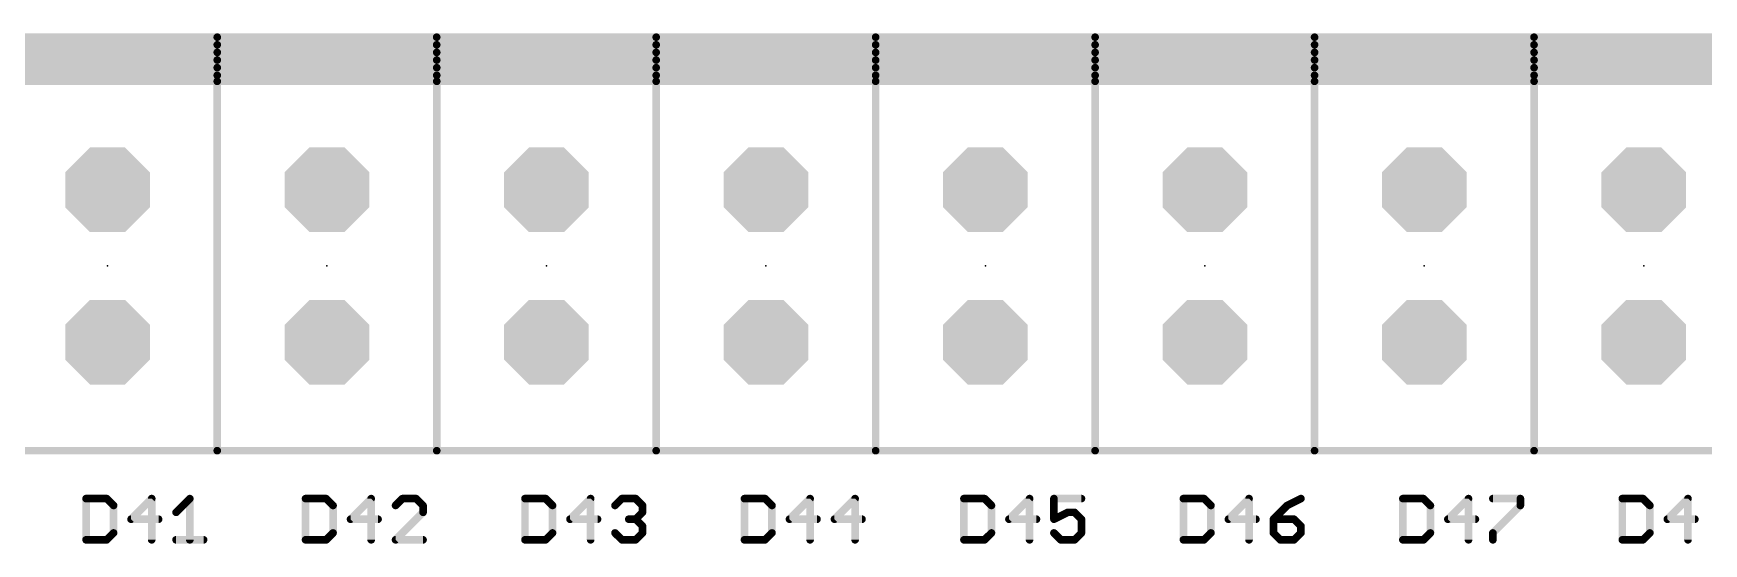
# Model space of a CAD drawing. Extents: x 0 to 426, y 0 to 160.
# Drawn here: x 78.77 to 106.54, y 64.38 to 72.87 of the extents above; entities that cross this region are included whole.
import ezdxf

# ---------------------------------------------------------------- set-up
doc = ezdxf.new("R2010")
doc.units = 0
doc.header["$MEASUREMENT"] = 0
doc.layers.get('0').update_dxf_attribs({"linetype": 'CONTINUOUS'})
for name, color, linetype in [('17', 82, 'CONTINUOUS'), ('21', 253, 'CONTINUOUS'), ('23', 7, 'CONTINUOUS'), ('25', 253, 'CONTINUOUS')]:
    doc.layers.add(name, color=color, linetype=linetype)

# ---------------------------------------------------------------- blocks, each defined once
blk = doc.blocks.new('OCTAGONP')
at = {"const_width": 0.5}
blk.add_lwpolyline([(-0.25, -0.1036), (-0.25, 0.1036), (-0.1036, 0.25), (0.1036, 0.25), (0.25, 0.1036), (0.25, -0.1036), (0.1036, -0.25), (-0.1036, -0.25), (-0.25, -0.1036), (-0.25, 0.1036)], dxfattribs=at)

msp = doc.modelspace()

# ---------------------------------------------------------------- linework, layer by layer
at = {"layer": '21', "const_width": 0.127}
for points in [[(81.825, 72.81), (78.175, 72.81)], [(81.825, 72.81), (78.175, 72.81)], [(81.825, 72.075), (81.825, 72.81)], [(85.475, 72.81), (81.825, 72.81)], [(81.825, 72.81), (81.825, 72.075)], [(85.475, 72.81), (81.825, 72.81)], [(85.475, 72.075), (85.475, 72.81)], [(89.125, 72.81), (85.475, 72.81)], [(85.475, 72.81), (85.475, 72.075)], [(89.125, 72.81), (85.475, 72.81)], [(89.125, 72.075), (89.125, 72.81)], [(92.775, 72.81), (89.125, 72.81)], [(89.125, 72.81), (89.125, 72.075)], [(92.775, 72.81), (89.125, 72.81)], [(92.775, 72.075), (92.775, 72.81)], [(96.425, 72.81), (92.775, 72.81)], [(92.775, 72.81), (92.775, 72.075)], [(96.425, 72.81), (92.775, 72.81)], [(96.425, 72.075), (96.425, 72.81)], [(100.075, 72.81), (96.425, 72.81)], [(96.425, 72.81), (96.425, 72.075)], [(100.075, 72.81), (96.425, 72.81)], [(100.075, 72.075), (100.075, 72.81)], [(103.725, 72.81), (100.075, 72.81)], [(100.075, 72.81), (100.075, 72.075)], [(103.725, 72.81), (100.075, 72.81)], [(103.725, 72.075), (103.725, 72.81)], [(107.375, 72.81), (103.725, 72.81)], [(103.725, 72.81), (103.725, 72.075)], [(107.375, 72.81), (103.725, 72.81)], [(81.825, 72.683), (78.175, 72.683)], [(81.825, 72.556), (78.175, 72.556)], [(85.475, 72.683), (81.825, 72.683)], [(85.475, 72.556), (81.825, 72.556)], [(89.125, 72.683), (85.475, 72.683)], [(89.125, 72.556), (85.475, 72.556)], [(92.775, 72.683), (89.125, 72.683)], [(92.775, 72.556), (89.125, 72.556)], [(96.425, 72.683), (92.775, 72.683)], [(96.425, 72.556), (92.775, 72.556)], [(100.075, 72.683), (96.425, 72.683)], [(100.075, 72.556), (96.425, 72.556)], [(103.725, 72.683), (100.075, 72.683)], [(103.725, 72.556), (100.075, 72.556)], [(107.375, 72.683), (103.725, 72.683)], [(107.375, 72.556), (103.725, 72.556)], [(81.825, 72.429), (78.175, 72.429)], [(81.825, 72.302), (78.175, 72.302)], [(81.825, 72.175), (78.175, 72.175)], [(85.475, 72.429), (81.825, 72.429)], [(85.475, 72.302), (81.825, 72.302)], [(85.475, 72.175), (81.825, 72.175)], [(89.125, 72.429), (85.475, 72.429)], [(89.125, 72.302), (85.475, 72.302)], [(89.125, 72.175), (85.475, 72.175)], [(92.775, 72.429), (89.125, 72.429)], [(92.775, 72.302), (89.125, 72.302)], [(92.775, 72.175), (89.125, 72.175)], [(96.425, 72.429), (92.775, 72.429)], [(96.425, 72.302), (92.775, 72.302)], [(96.425, 72.175), (92.775, 72.175)], [(100.075, 72.429), (96.425, 72.429)], [(100.075, 72.302), (96.425, 72.302)], [(100.075, 72.175), (96.425, 72.175)], [(103.725, 72.429), (100.075, 72.429)], [(103.725, 72.302), (100.075, 72.302)], [(103.725, 72.175), (100.075, 72.175)], [(107.375, 72.429), (103.725, 72.429)], [(107.375, 72.302), (103.725, 72.302)], [(107.375, 72.175), (103.725, 72.175)], [(78.175, 72.075), (81.825, 72.075)], [(78.175, 72.075), (81.825, 72.075)], [(81.825, 72.075), (81.825, 65.925)], [(81.825, 72.075), (85.475, 72.075)], [(81.825, 65.925), (81.825, 72.075)], [(81.825, 72.075), (85.475, 72.075)], [(85.475, 72.075), (85.475, 65.925)], [(85.475, 72.075), (89.125, 72.075)], [(85.475, 65.925), (85.475, 72.075)], [(85.475, 72.075), (89.125, 72.075)], [(89.125, 72.075), (89.125, 65.925)], [(89.125, 72.075), (92.775, 72.075)], [(89.125, 65.925), (89.125, 72.075)], [(89.125, 72.075), (92.775, 72.075)], [(92.775, 72.075), (92.775, 65.925)], [(92.775, 72.075), (96.425, 72.075)], [(92.775, 65.925), (92.775, 72.075)], [(92.775, 72.075), (96.425, 72.075)], [(96.425, 72.075), (96.425, 65.925)], [(96.425, 72.075), (100.075, 72.075)], [(96.425, 65.925), (96.425, 72.075)], [(96.425, 72.075), (100.075, 72.075)], [(100.075, 72.075), (100.075, 65.925)], [(100.075, 72.075), (103.725, 72.075)], [(100.075, 65.925), (100.075, 72.075)], [(100.075, 72.075), (103.725, 72.075)], [(103.725, 72.075), (103.725, 65.925)], [(103.725, 72.075), (107.375, 72.075)], [(103.725, 65.925), (103.725, 72.075)], [(103.725, 72.075), (107.375, 72.075)], [(81.825, 65.925), (78.175, 65.925)], [(85.475, 65.925), (81.825, 65.925)], [(89.125, 65.925), (85.475, 65.925)], [(92.775, 65.925), (89.125, 65.925)], [(96.425, 65.925), (92.775, 65.925)], [(100.075, 65.925), (96.425, 65.925)], [(103.725, 65.925), (100.075, 65.925)], [(107.375, 65.925), (103.725, 65.925)]]:
    msp.add_lwpolyline(points, dxfattribs=at)
at = {"layer": '21', "const_width": 0.0635}
for points in [[(81.825, 72.8418, 1), (81.825, 72.7782)], [(81.825, 72.8418, 1), (81.825, 72.7782)], [(81.8568, 72.81, 1), (81.7933, 72.81)], [(81.8568, 72.81, 1), (81.7933, 72.81)], [(81.825, 72.7782, 1), (81.825, 72.8418)], [(81.825, 72.7782, 1), (81.825, 72.8418)], [(85.475, 72.8418, 1), (85.475, 72.7782)], [(85.475, 72.8418, 1), (85.475, 72.7782)], [(85.5068, 72.81, 1), (85.4433, 72.81)], [(85.5068, 72.81, 1), (85.4433, 72.81)], [(85.475, 72.7782, 1), (85.475, 72.8418)], [(85.475, 72.7782, 1), (85.475, 72.8418)], [(89.1568, 72.81, 1), (89.0932, 72.81)], [(89.125, 72.8418, 1), (89.125, 72.7782)], [(89.1568, 72.81, 1), (89.0932, 72.81)], [(89.125, 72.8418, 1), (89.125, 72.7782)], [(89.125, 72.7782, 1), (89.125, 72.8418)], [(89.125, 72.7782, 1), (89.125, 72.8418)], [(92.775, 72.8418, 1), (92.775, 72.7782)], [(92.775, 72.8418, 1), (92.775, 72.7782)], [(92.8068, 72.81, 1), (92.7433, 72.81)], [(92.8068, 72.81, 1), (92.7433, 72.81)], [(92.775, 72.7782, 1), (92.775, 72.8418)], [(92.775, 72.7782, 1), (92.775, 72.8418)], [(96.425, 72.8418, 1), (96.425, 72.7782)], [(96.425, 72.8418, 1), (96.425, 72.7782)], [(96.4568, 72.81, 1), (96.3933, 72.81)], [(96.4568, 72.81, 1), (96.3933, 72.81)], [(96.425, 72.7782, 1), (96.425, 72.8418)], [(96.425, 72.7782, 1), (96.425, 72.8418)], [(100.075, 72.8418, 1), (100.075, 72.7782)], [(100.075, 72.8418, 1), (100.075, 72.7782)], [(100.1068, 72.81, 1), (100.0433, 72.81)], [(100.1068, 72.81, 1), (100.0433, 72.81)], [(100.075, 72.7782, 1), (100.075, 72.8418)], [(100.075, 72.7782, 1), (100.075, 72.8418)], [(103.725, 72.8418, 1), (103.725, 72.7782)], [(103.725, 72.8418, 1), (103.725, 72.7782)], [(103.7568, 72.81, 1), (103.6933, 72.81)], [(103.7568, 72.81, 1), (103.6933, 72.81)], [(103.725, 72.7782, 1), (103.725, 72.8418)], [(103.725, 72.7782, 1), (103.725, 72.8418)], [(81.825, 72.7148, 1), (81.825, 72.6513)], [(81.825, 72.5877, 1), (81.825, 72.5242)], [(81.825, 72.6513, 1), (81.825, 72.7148)], [(81.825, 72.5242, 1), (81.825, 72.5877)], [(85.475, 72.7148, 1), (85.475, 72.6513)], [(85.475, 72.5877, 1), (85.475, 72.5242)], [(85.475, 72.6513, 1), (85.475, 72.7148)], [(85.475, 72.5242, 1), (85.475, 72.5877)], [(89.125, 72.7148, 1), (89.125, 72.6513)], [(89.125, 72.5877, 1), (89.125, 72.5242)], [(89.125, 72.6513, 1), (89.125, 72.7148)], [(89.125, 72.5242, 1), (89.125, 72.5877)], [(92.775, 72.7148, 1), (92.775, 72.6513)], [(92.775, 72.5877, 1), (92.775, 72.5242)], [(92.775, 72.6513, 1), (92.775, 72.7148)], [(92.775, 72.5242, 1), (92.775, 72.5877)], [(96.425, 72.7148, 1), (96.425, 72.6513)], [(96.425, 72.5877, 1), (96.425, 72.5242)], [(96.425, 72.6513, 1), (96.425, 72.7148)], [(96.425, 72.5242, 1), (96.425, 72.5877)], [(100.075, 72.7148, 1), (100.075, 72.6513)], [(100.075, 72.5877, 1), (100.075, 72.5242)], [(100.075, 72.6513, 1), (100.075, 72.7148)], [(100.075, 72.5242, 1), (100.075, 72.5877)], [(103.725, 72.7148, 1), (103.725, 72.6513)], [(103.725, 72.5877, 1), (103.725, 72.5242)], [(103.725, 72.6513, 1), (103.725, 72.7148)], [(103.725, 72.5242, 1), (103.725, 72.5877)], [(81.825, 72.4608, 1), (81.825, 72.3972)], [(81.825, 72.3338, 1), (81.825, 72.2703)], [(81.825, 72.2067, 1), (81.825, 72.1432)], [(81.825, 72.3972, 1), (81.825, 72.4608)], [(81.825, 72.2703, 1), (81.825, 72.3338)], [(81.825, 72.1432, 1), (81.825, 72.2067)], [(85.475, 72.4608, 1), (85.475, 72.3972)], [(85.475, 72.3338, 1), (85.475, 72.2703)], [(85.475, 72.2067, 1), (85.475, 72.1432)], [(85.475, 72.3972, 1), (85.475, 72.4608)], [(85.475, 72.2703, 1), (85.475, 72.3338)], [(85.475, 72.1432, 1), (85.475, 72.2067)], [(89.125, 72.4608, 1), (89.125, 72.3972)], [(89.125, 72.3338, 1), (89.125, 72.2703)], [(89.125, 72.2067, 1), (89.125, 72.1432)], [(89.125, 72.3972, 1), (89.125, 72.4608)], [(89.125, 72.2703, 1), (89.125, 72.3338)], [(89.125, 72.1432, 1), (89.125, 72.2067)], [(92.775, 72.4608, 1), (92.775, 72.3972)], [(92.775, 72.3338, 1), (92.775, 72.2703)], [(92.775, 72.2067, 1), (92.775, 72.1432)], [(92.775, 72.3972, 1), (92.775, 72.4608)], [(92.775, 72.2703, 1), (92.775, 72.3338)], [(92.775, 72.1432, 1), (92.775, 72.2067)], [(96.425, 72.4608, 1), (96.425, 72.3972)], [(96.425, 72.3338, 1), (96.425, 72.2703)], [(96.425, 72.2067, 1), (96.425, 72.1432)], [(96.425, 72.3972, 1), (96.425, 72.4608)], [(96.425, 72.2703, 1), (96.425, 72.3338)], [(96.425, 72.1432, 1), (96.425, 72.2067)], [(100.075, 72.4608, 1), (100.075, 72.3972)], [(100.075, 72.3338, 1), (100.075, 72.2703)], [(100.075, 72.2067, 1), (100.075, 72.1432)], [(100.075, 72.3972, 1), (100.075, 72.4608)], [(100.075, 72.2703, 1), (100.075, 72.3338)], [(100.075, 72.1432, 1), (100.075, 72.2067)], [(103.725, 72.4608, 1), (103.725, 72.3972)], [(103.725, 72.3338, 1), (103.725, 72.2703)], [(103.725, 72.2067, 1), (103.725, 72.1432)], [(103.725, 72.3972, 1), (103.725, 72.4608)], [(103.725, 72.2703, 1), (103.725, 72.3338)], [(103.725, 72.1432, 1), (103.725, 72.2067)], [(81.825, 72.1068, 1), (81.825, 72.0433)], [(81.825, 72.1068, 1), (81.825, 72.0433)], [(81.8568, 72.075, 1), (81.7933, 72.075)], [(81.8568, 72.075, 1), (81.7933, 72.075)], [(81.7933, 72.075, 1), (81.8568, 72.075)], [(81.7933, 72.075, 1), (81.8568, 72.075)], [(81.825, 72.0433, 1), (81.825, 72.1068)], [(81.825, 72.0433, 1), (81.825, 72.1068)], [(85.475, 72.1068, 1), (85.475, 72.0433)], [(85.475, 72.1068, 1), (85.475, 72.0433)], [(85.5068, 72.075, 1), (85.4433, 72.075)], [(85.5068, 72.075, 1), (85.4433, 72.075)], [(85.4433, 72.075, 1), (85.5068, 72.075)], [(85.4433, 72.075, 1), (85.5068, 72.075)], [(85.475, 72.0433, 1), (85.475, 72.1068)], [(85.475, 72.0433, 1), (85.475, 72.1068)], [(89.1568, 72.075, 1), (89.0932, 72.075)], [(89.1568, 72.075, 1), (89.0932, 72.075)], [(89.0932, 72.075, 1), (89.1568, 72.075)], [(89.0932, 72.075, 1), (89.1568, 72.075)], [(89.125, 72.1068, 1), (89.125, 72.0433)], [(89.125, 72.1068, 1), (89.125, 72.0433)], [(89.125, 72.0433, 1), (89.125, 72.1068)], [(89.125, 72.0433, 1), (89.125, 72.1068)], [(92.775, 72.1068, 1), (92.775, 72.0433)], [(92.775, 72.1068, 1), (92.775, 72.0433)], [(92.8068, 72.075, 1), (92.7433, 72.075)], [(92.8068, 72.075, 1), (92.7433, 72.075)], [(92.7433, 72.075, 1), (92.8068, 72.075)], [(92.7433, 72.075, 1), (92.8068, 72.075)], [(92.775, 72.0433, 1), (92.775, 72.1068)], [(92.775, 72.0433, 1), (92.775, 72.1068)], [(96.425, 72.1068, 1), (96.425, 72.0433)], [(96.425, 72.1068, 1), (96.425, 72.0433)], [(96.4568, 72.075, 1), (96.3933, 72.075)], [(96.4568, 72.075, 1), (96.3933, 72.075)], [(96.3933, 72.075, 1), (96.4568, 72.075)], [(96.3933, 72.075, 1), (96.4568, 72.075)], [(96.425, 72.0433, 1), (96.425, 72.1068)], [(96.425, 72.0433, 1), (96.425, 72.1068)], [(100.075, 72.1068, 1), (100.075, 72.0433)], [(100.075, 72.1068, 1), (100.075, 72.0433)], [(100.1068, 72.075, 1), (100.0433, 72.075)], [(100.1068, 72.075, 1), (100.0433, 72.075)], [(100.0433, 72.075, 1), (100.1068, 72.075)], [(100.0433, 72.075, 1), (100.1068, 72.075)], [(100.075, 72.0433, 1), (100.075, 72.1068)], [(100.075, 72.0433, 1), (100.075, 72.1068)], [(103.725, 72.1068, 1), (103.725, 72.0433)], [(103.725, 72.1068, 1), (103.725, 72.0433)], [(103.7568, 72.075, 1), (103.6933, 72.075)], [(103.7568, 72.075, 1), (103.6933, 72.075)], [(103.6933, 72.075, 1), (103.7568, 72.075)], [(103.6933, 72.075, 1), (103.7568, 72.075)], [(103.725, 72.0433, 1), (103.725, 72.1068)], [(103.725, 72.0433, 1), (103.725, 72.1068)], [(81.825, 65.9567, 1), (81.825, 65.8932)], [(81.7933, 65.925, 1), (81.8568, 65.925)], [(81.7933, 65.925, 1), (81.8568, 65.925)], [(81.825, 65.8932, 1), (81.825, 65.9567)], [(85.475, 65.9567, 1), (85.475, 65.8932)], [(85.4433, 65.925, 1), (85.5068, 65.925)], [(85.4433, 65.925, 1), (85.5068, 65.925)], [(85.475, 65.8932, 1), (85.475, 65.9567)], [(89.0932, 65.925, 1), (89.1568, 65.925)], [(89.0932, 65.925, 1), (89.1568, 65.925)], [(89.125, 65.9567, 1), (89.125, 65.8932)], [(89.125, 65.8932, 1), (89.125, 65.9567)], [(92.775, 65.9567, 1), (92.775, 65.8932)], [(92.7433, 65.925, 1), (92.8068, 65.925)], [(92.7433, 65.925, 1), (92.8068, 65.925)], [(92.775, 65.8932, 1), (92.775, 65.9567)], [(96.425, 65.9567, 1), (96.425, 65.8932)], [(96.3933, 65.925, 1), (96.4568, 65.925)], [(96.3933, 65.925, 1), (96.4568, 65.925)], [(96.425, 65.8932, 1), (96.425, 65.9567)], [(100.075, 65.9567, 1), (100.075, 65.8932)], [(100.0433, 65.925, 1), (100.1068, 65.925)], [(100.0433, 65.925, 1), (100.1068, 65.925)], [(100.075, 65.8932, 1), (100.075, 65.9567)], [(103.725, 65.9567, 1), (103.725, 65.8932)], [(103.6933, 65.925, 1), (103.7568, 65.925)], [(103.6933, 65.925, 1), (103.7568, 65.925)], [(103.725, 65.8932, 1), (103.725, 65.9567)]]:
    msp.add_lwpolyline(points, format="xyb", dxfattribs=at)
at = {"layer": '23'}
for p in [(80, 69), (83.65, 69), (87.3, 69), (90.95, 69), (94.6, 69), (98.25, 69), (101.9, 69), (105.55, 69)]:
    msp.add_point(p, dxfattribs=at)
at = {"layer": '25', "const_width": 0.127}
for points in [[(79.6433, 65.1271), (79.6433, 64.4407)], [(79.9864, 65.1271), (79.6433, 65.1271)], [(80.1008, 65.0127), (79.9864, 65.1271)], [(80.1008, 64.5551), (80.1008, 65.0127)], [(80.7349, 65.1271), (80.3917, 64.7839)], [(80.7349, 64.4407), (80.7349, 65.1271)], [(81.1401, 64.8983), (81.3689, 65.1271)], [(81.3689, 65.1271), (81.3689, 64.4407)], [(83.2933, 65.1271), (83.2933, 64.4407)], [(83.6364, 65.1271), (83.2933, 65.1271)], [(83.7508, 65.0127), (83.6364, 65.1271)], [(83.7508, 64.5551), (83.7508, 65.0127)], [(84.3849, 65.1271), (84.0417, 64.7839)], [(84.3849, 64.4407), (84.3849, 65.1271)], [(84.9045, 65.1271), (84.7901, 65.0127)], [(85.1333, 65.1271), (84.9045, 65.1271)], [(85.2477, 65.0127), (85.1333, 65.1271)], [(85.2477, 64.8983), (85.2477, 65.0127)], [(86.9433, 65.1271), (86.9433, 64.4407)], [(87.2864, 65.1271), (86.9433, 65.1271)], [(87.4008, 65.0127), (87.2864, 65.1271)], [(87.4008, 64.5551), (87.4008, 65.0127)], [(88.0349, 65.1271), (87.6917, 64.7839)], [(88.0349, 64.4407), (88.0349, 65.1271)], [(88.4401, 65.0127), (88.5545, 65.1271)], [(88.5545, 65.1271), (88.7833, 65.1271)], [(88.7833, 65.1271), (88.8977, 65.0127)], [(88.8977, 65.0127), (88.8977, 64.8983)], [(90.5933, 65.1271), (90.5933, 64.4407)], [(90.9364, 65.1271), (90.5933, 65.1271)], [(91.0508, 65.0127), (90.9364, 65.1271)], [(91.0508, 64.5551), (91.0508, 65.0127)], [(91.6849, 65.1271), (91.3417, 64.7839)], [(91.6849, 64.4407), (91.6849, 65.1271)], [(92.4333, 65.1271), (92.0901, 64.7839)], [(92.4333, 64.4407), (92.4333, 65.1271)], [(94.2433, 65.1271), (94.2433, 64.4407)], [(94.5864, 65.1271), (94.2433, 65.1271)], [(94.7008, 65.0127), (94.5864, 65.1271)], [(94.7008, 64.5551), (94.7008, 65.0127)], [(95.3349, 65.1271), (94.9917, 64.7839)], [(95.3349, 64.4407), (95.3349, 65.1271)], [(96.1977, 65.1271), (95.7401, 65.1271)], [(95.7401, 65.1271), (95.7401, 64.7839)], [(97.8933, 65.1271), (97.8933, 64.4407)], [(98.2364, 65.1271), (97.8933, 65.1271)], [(98.3508, 65.0127), (98.2364, 65.1271)], [(98.3508, 64.5551), (98.3508, 65.0127)], [(98.9849, 65.1271), (98.6417, 64.7839)], [(98.9849, 64.4407), (98.9849, 65.1271)], [(99.6189, 65.0127), (99.3901, 64.7839)], [(99.8477, 65.1271), (99.6189, 65.0127)], [(101.5433, 65.1271), (101.5433, 64.4407)], [(101.8864, 65.1271), (101.5433, 65.1271)], [(102.0008, 65.0127), (101.8864, 65.1271)], [(102.0008, 64.5551), (102.0008, 65.0127)], [(102.6349, 65.1271), (102.2917, 64.7839)], [(102.6349, 64.4407), (102.6349, 65.1271)], [(103.0401, 65.1271), (103.4977, 65.1271)], [(103.4977, 65.0127), (103.0401, 64.5551)], [(103.4977, 65.1271), (103.4977, 65.0127)], [(105.1933, 65.1271), (105.1933, 64.4407)], [(105.5364, 65.1271), (105.1933, 65.1271)], [(105.6508, 65.0127), (105.5364, 65.1271)], [(105.6508, 64.5551), (105.6508, 65.0127)], [(106.2849, 65.1271), (105.9417, 64.7839)], [(106.2849, 64.4407), (106.2849, 65.1271)], [(80.3917, 64.7839), (80.8493, 64.7839)], [(84.0417, 64.7839), (84.4993, 64.7839)], [(84.7901, 64.4407), (85.2477, 64.8983)], [(87.6917, 64.7839), (88.1493, 64.7839)], [(88.7833, 64.7839), (88.6689, 64.7839)], [(88.8977, 64.8983), (88.7833, 64.7839)], [(88.7833, 64.7839), (88.8977, 64.6695)], [(88.8977, 64.6695), (88.8977, 64.5551)], [(91.3417, 64.7839), (91.7993, 64.7839)], [(92.0901, 64.7839), (92.5477, 64.7839)], [(94.9917, 64.7839), (95.4493, 64.7839)], [(95.7401, 64.7839), (95.9689, 64.8983)], [(95.9689, 64.8983), (96.0833, 64.8983)], [(96.0833, 64.8983), (96.1977, 64.7839)], [(96.1977, 64.7839), (96.1977, 64.5551)], [(98.6417, 64.7839), (99.0993, 64.7839)], [(99.3901, 64.7839), (99.3901, 64.5551)], [(99.7333, 64.7839), (99.3901, 64.7839)], [(99.8477, 64.6695), (99.7333, 64.7839)], [(99.8477, 64.5551), (99.8477, 64.6695)], [(102.2917, 64.7839), (102.7493, 64.7839)], [(105.9417, 64.7839), (106.3993, 64.7839)], [(79.6433, 64.4407), (79.9864, 64.4407)], [(79.9864, 64.4407), (80.1008, 64.5551)], [(81.1401, 64.4407), (81.5977, 64.4407)], [(83.2933, 64.4407), (83.6364, 64.4407)], [(83.6364, 64.4407), (83.7508, 64.5551)], [(85.2477, 64.4407), (84.7901, 64.4407)], [(86.9433, 64.4407), (87.2864, 64.4407)], [(87.2864, 64.4407), (87.4008, 64.5551)], [(88.5545, 64.4407), (88.4401, 64.5551)], [(88.7833, 64.4407), (88.5545, 64.4407)], [(88.8977, 64.5551), (88.7833, 64.4407)], [(90.5933, 64.4407), (90.9364, 64.4407)], [(90.9364, 64.4407), (91.0508, 64.5551)], [(94.2433, 64.4407), (94.5864, 64.4407)], [(94.5864, 64.4407), (94.7008, 64.5551)], [(95.8545, 64.4407), (95.7401, 64.5551)], [(96.0833, 64.4407), (95.8545, 64.4407)], [(96.1977, 64.5551), (96.0833, 64.4407)], [(97.8933, 64.4407), (98.2364, 64.4407)], [(98.2364, 64.4407), (98.3508, 64.5551)], [(99.3901, 64.5551), (99.5045, 64.4407)], [(99.5045, 64.4407), (99.7333, 64.4407)], [(99.7333, 64.4407), (99.8477, 64.5551)], [(101.5433, 64.4407), (101.8864, 64.4407)], [(101.8864, 64.4407), (102.0008, 64.5551)], [(103.0401, 64.5551), (103.0401, 64.4407)], [(105.1933, 64.4407), (105.5364, 64.4407)], [(105.5364, 64.4407), (105.6508, 64.5551)]]:
    msp.add_lwpolyline(points, dxfattribs=at)
at = {"layer": '25', "const_width": 0.0635}
for points in [[(79.675, 65.1271, 1), (79.6115, 65.1271)], [(79.6433, 65.1588, 1), (79.6433, 65.0953)], [(80.0089, 65.1495, 1), (79.964, 65.1046)], [(79.9864, 65.0953, 1), (79.9864, 65.1588)], [(80.1326, 65.0127, 1), (80.0691, 65.0127)], [(80.0784, 64.9902, 1), (80.1233, 65.0351)], [(80.7666, 65.1271, 1), (80.7031, 65.1271)], [(80.7573, 65.1046, 1), (80.7124, 65.1495)], [(81.4006, 65.1271, 1), (81.3371, 65.1271)], [(81.3913, 65.1046, 1), (81.3464, 65.1495)], [(83.325, 65.1271, 1), (83.2615, 65.1271)], [(83.2933, 65.1588, 1), (83.2933, 65.0953)], [(83.6589, 65.1495, 1), (83.614, 65.1046)], [(83.6364, 65.0953, 1), (83.6364, 65.1588)], [(83.7826, 65.0127, 1), (83.7191, 65.0127)], [(83.7284, 64.9902, 1), (83.7733, 65.0351)], [(84.4166, 65.1271, 1), (84.3531, 65.1271)], [(84.4073, 65.1046, 1), (84.3624, 65.1495)], [(84.7676, 65.0351, 1), (84.8125, 64.9902)], [(84.9045, 65.1588, 1), (84.9045, 65.0953)], [(84.9269, 65.1046, 1), (84.882, 65.1495)], [(85.1557, 65.1495, 1), (85.1108, 65.1046)], [(85.1333, 65.0953, 1), (85.1333, 65.1588)], [(85.2794, 65.0127, 1), (85.2159, 65.0127)], [(85.2252, 64.9902, 1), (85.2701, 65.0351)], [(86.975, 65.1271, 1), (86.9115, 65.1271)], [(86.9433, 65.1588, 1), (86.9433, 65.0953)], [(87.3089, 65.1495, 1), (87.264, 65.1046)], [(87.2864, 65.0953, 1), (87.2864, 65.1588)], [(87.4326, 65.0127, 1), (87.3691, 65.0127)], [(87.3784, 64.9902, 1), (87.4233, 65.0351)], [(88.0666, 65.1271, 1), (88.0031, 65.1271)], [(88.0573, 65.1046, 1), (88.0124, 65.1495)], [(88.4176, 65.0351, 1), (88.4625, 64.9902)], [(88.5545, 65.1588, 1), (88.5545, 65.0953)], [(88.5769, 65.1046, 1), (88.532, 65.1495)], [(88.8057, 65.1495, 1), (88.7608, 65.1046)], [(88.7833, 65.0953, 1), (88.7833, 65.1588)], [(88.9294, 65.0127, 1), (88.8659, 65.0127)], [(88.8752, 64.9902, 1), (88.9201, 65.0351)], [(90.625, 65.1271, 1), (90.5615, 65.1271)], [(90.5933, 65.1588, 1), (90.5933, 65.0953)], [(90.9589, 65.1495, 1), (90.914, 65.1046)], [(90.9364, 65.0953, 1), (90.9364, 65.1588)], [(91.0826, 65.0127, 1), (91.0191, 65.0127)], [(91.0284, 64.9902, 1), (91.0733, 65.0351)], [(91.7166, 65.1271, 1), (91.6531, 65.1271)], [(91.7073, 65.1046, 1), (91.6624, 65.1495)], [(92.465, 65.1271, 1), (92.4015, 65.1271)], [(92.4557, 65.1046, 1), (92.4108, 65.1495)], [(94.275, 65.1271, 1), (94.2115, 65.1271)], [(94.2433, 65.1588, 1), (94.2433, 65.0953)], [(94.6089, 65.1495, 1), (94.564, 65.1046)], [(94.5864, 65.0953, 1), (94.5864, 65.1588)], [(94.7326, 65.0127, 1), (94.6691, 65.0127)], [(94.6784, 64.9902, 1), (94.7233, 65.0351)], [(95.3666, 65.1271, 1), (95.3031, 65.1271)], [(95.3573, 65.1046, 1), (95.3124, 65.1495)], [(95.7718, 65.1271, 1), (95.7083, 65.1271)], [(95.7401, 65.1588, 1), (95.7401, 65.0953)], [(96.1977, 65.0953, 1), (96.1977, 65.1588)], [(97.925, 65.1271, 1), (97.8615, 65.1271)], [(97.8933, 65.1588, 1), (97.8933, 65.0953)], [(98.2589, 65.1495, 1), (98.214, 65.1046)], [(98.2364, 65.0953, 1), (98.2364, 65.1588)], [(98.3826, 65.0127, 1), (98.3191, 65.0127)], [(98.3284, 64.9902, 1), (98.3733, 65.0351)], [(99.0166, 65.1271, 1), (98.9531, 65.1271)], [(99.0073, 65.1046, 1), (98.9624, 65.1495)], [(99.6047, 65.0411, 1), (99.6331, 64.9843)], [(99.6413, 64.9902, 1), (99.5964, 65.0351)], [(99.8619, 65.0987, 1), (99.8335, 65.1555)], [(101.575, 65.1271, 1), (101.5115, 65.1271)], [(101.5433, 65.1588, 1), (101.5433, 65.0953)], [(101.9089, 65.1495, 1), (101.864, 65.1046)], [(101.8864, 65.0953, 1), (101.8864, 65.1588)], [(102.0326, 65.0127, 1), (101.9691, 65.0127)], [(101.9784, 64.9902, 1), (102.0233, 65.0351)], [(102.6666, 65.1271, 1), (102.6031, 65.1271)], [(102.6573, 65.1046, 1), (102.6124, 65.1495)], [(103.0401, 65.1588, 1), (103.0401, 65.0953)], [(103.5294, 65.1271, 1), (103.4659, 65.1271)], [(103.4659, 65.0127, 1), (103.5294, 65.0127)], [(103.5201, 64.9902, 1), (103.4752, 65.0351)], [(103.4977, 65.0953, 1), (103.4977, 65.1588)], [(105.225, 65.1271, 1), (105.1615, 65.1271)], [(105.1933, 65.1588, 1), (105.1933, 65.0953)], [(105.5589, 65.1495, 1), (105.514, 65.1046)], [(105.5364, 65.0953, 1), (105.5364, 65.1588)], [(105.6826, 65.0127, 1), (105.6191, 65.0127)], [(105.6284, 64.9902, 1), (105.6733, 65.0351)], [(106.3166, 65.1271, 1), (106.2531, 65.1271)], [(106.3073, 65.1046, 1), (106.2624, 65.1495)], [(80.3917, 64.8156, 1), (80.3917, 64.7521)], [(80.3692, 64.8063, 1), (80.4141, 64.7614)], [(80.8493, 64.7521, 1), (80.8493, 64.8156)], [(81.1176, 64.9207, 1), (81.1625, 64.8758)], [(84.0417, 64.8156, 1), (84.0417, 64.7521)], [(84.0192, 64.8063, 1), (84.0641, 64.7614)], [(84.4993, 64.7521, 1), (84.4993, 64.8156)], [(85.2159, 64.8983, 1), (85.2794, 64.8983)], [(85.2701, 64.8758, 1), (85.2252, 64.9207)], [(87.6917, 64.8156, 1), (87.6917, 64.7521)], [(87.6692, 64.8063, 1), (87.7141, 64.7614)], [(88.1493, 64.7521, 1), (88.1493, 64.8156)], [(88.6689, 64.8156, 1), (88.6689, 64.7521)], [(88.8057, 64.8063, 1), (88.7608, 64.7614)], [(88.7608, 64.8063, 1), (88.8057, 64.7614)], [(88.7833, 64.7521, 1), (88.7833, 64.8156)], [(88.8659, 64.8983, 1), (88.9294, 64.8983)], [(88.9294, 64.6695, 1), (88.8659, 64.6695)], [(88.9201, 64.8758, 1), (88.8752, 64.9207)], [(88.8752, 64.647, 1), (88.9201, 64.6919)], [(91.3417, 64.8156, 1), (91.3417, 64.7521)], [(91.3192, 64.8063, 1), (91.3641, 64.7614)], [(91.7993, 64.7521, 1), (91.7993, 64.8156)], [(92.0901, 64.8156, 1), (92.0901, 64.7521)], [(92.0676, 64.8063, 1), (92.1125, 64.7614)], [(92.5477, 64.7521, 1), (92.5477, 64.8156)], [(94.9917, 64.8156, 1), (94.9917, 64.7521)], [(94.9692, 64.8063, 1), (95.0141, 64.7614)], [(95.4493, 64.7521, 1), (95.4493, 64.8156)], [(95.7083, 64.7839, 1), (95.7718, 64.7839)], [(95.7259, 64.8123, 1), (95.7543, 64.7555)], [(95.9689, 64.93, 1), (95.9689, 64.8665)], [(95.9831, 64.8699, 1), (95.9547, 64.9267)], [(96.1057, 64.9207, 1), (96.0608, 64.8758)], [(96.0833, 64.8665, 1), (96.0833, 64.93)], [(96.2294, 64.7839, 1), (96.1659, 64.7839)], [(96.1752, 64.7614, 1), (96.2201, 64.8063)], [(98.6417, 64.8156, 1), (98.6417, 64.7521)], [(98.6192, 64.8063, 1), (98.6641, 64.7614)], [(99.0993, 64.7521, 1), (99.0993, 64.8156)], [(99.4218, 64.7839, 1), (99.3583, 64.7839)], [(99.3901, 64.8156, 1), (99.3901, 64.7521)], [(99.3676, 64.8063, 1), (99.4125, 64.7614)], [(99.7557, 64.8063, 1), (99.7108, 64.7614)], [(99.7333, 64.7521, 1), (99.7333, 64.8156)], [(99.8794, 64.6695, 1), (99.8159, 64.6695)], [(99.8252, 64.647, 1), (99.8701, 64.6919)], [(102.2917, 64.8156, 1), (102.2917, 64.7521)], [(102.2692, 64.8063, 1), (102.3141, 64.7614)], [(102.7493, 64.7521, 1), (102.7493, 64.8156)], [(105.9417, 64.8156, 1), (105.9417, 64.7521)], [(105.9192, 64.8063, 1), (105.9641, 64.7614)], [(106.3993, 64.7521, 1), (106.3993, 64.8156)], [(79.6433, 64.4725, 1), (79.6433, 64.409)], [(79.6115, 64.4407, 1), (79.675, 64.4407)], [(79.964, 64.4632, 1), (80.0089, 64.4182)], [(79.9864, 64.409, 1), (79.9864, 64.4725)], [(80.0691, 64.5551, 1), (80.1326, 64.5551)], [(80.1233, 64.5326, 1), (80.0784, 64.5775)], [(80.7031, 64.4407, 1), (80.7666, 64.4407)], [(81.1401, 64.4725, 1), (81.1401, 64.409)], [(81.3371, 64.4407, 1), (81.4006, 64.4407)], [(81.5977, 64.409, 1), (81.5977, 64.4725)], [(83.2933, 64.4725, 1), (83.2933, 64.409)], [(83.2615, 64.4407, 1), (83.325, 64.4407)], [(83.614, 64.4632, 1), (83.6589, 64.4182)], [(83.6364, 64.409, 1), (83.6364, 64.4725)], [(83.7191, 64.5551, 1), (83.7826, 64.5551)], [(83.7733, 64.5326, 1), (83.7284, 64.5775)], [(84.3531, 64.4407, 1), (84.4166, 64.4407)], [(84.7676, 64.4632, 1), (84.8125, 64.4182)], [(84.7901, 64.4725, 1), (84.7901, 64.409)], [(85.2477, 64.409, 1), (85.2477, 64.4725)], [(86.9433, 64.4725, 1), (86.9433, 64.409)], [(86.9115, 64.4407, 1), (86.975, 64.4407)], [(87.264, 64.4632, 1), (87.3089, 64.4182)], [(87.2864, 64.409, 1), (87.2864, 64.4725)], [(87.3691, 64.5551, 1), (87.4326, 64.5551)], [(87.4233, 64.5326, 1), (87.3784, 64.5775)], [(88.0031, 64.4407, 1), (88.0666, 64.4407)], [(88.4625, 64.5775, 1), (88.4176, 64.5326)], [(88.5545, 64.4725, 1), (88.5545, 64.409)], [(88.532, 64.4182, 1), (88.5769, 64.4632)], [(88.7608, 64.4632, 1), (88.8057, 64.4182)], [(88.7833, 64.409, 1), (88.7833, 64.4725)], [(88.8659, 64.5551, 1), (88.9294, 64.5551)], [(88.9201, 64.5326, 1), (88.8752, 64.5775)], [(90.5615, 64.4407, 1), (90.625, 64.4407)], [(90.5933, 64.4725, 1), (90.5933, 64.409)], [(90.914, 64.4632, 1), (90.9589, 64.4182)], [(90.9364, 64.409, 1), (90.9364, 64.4725)], [(91.0191, 64.5551, 1), (91.0826, 64.5551)], [(91.0733, 64.5326, 1), (91.0284, 64.5775)], [(91.6531, 64.4407, 1), (91.7166, 64.4407)], [(92.4015, 64.4407, 1), (92.465, 64.4407)], [(94.2433, 64.4725, 1), (94.2433, 64.409)], [(94.2115, 64.4407, 1), (94.275, 64.4407)], [(94.564, 64.4632, 1), (94.6089, 64.4182)], [(94.5864, 64.409, 1), (94.5864, 64.4725)], [(94.6691, 64.5551, 1), (94.7326, 64.5551)], [(94.7233, 64.5326, 1), (94.6784, 64.5775)], [(95.3031, 64.4407, 1), (95.3666, 64.4407)], [(95.7625, 64.5775, 1), (95.7176, 64.5326)], [(95.8545, 64.4725, 1), (95.8545, 64.409)], [(95.832, 64.4182, 1), (95.8769, 64.4632)], [(96.0608, 64.4632, 1), (96.1057, 64.4182)], [(96.0833, 64.409, 1), (96.0833, 64.4725)], [(96.1659, 64.5551, 1), (96.2294, 64.5551)], [(96.2201, 64.5326, 1), (96.1752, 64.5775)], [(97.8933, 64.4725, 1), (97.8933, 64.409)], [(97.8615, 64.4407, 1), (97.925, 64.4407)], [(98.214, 64.4632, 1), (98.2589, 64.4182)], [(98.2364, 64.409, 1), (98.2364, 64.4725)], [(98.3191, 64.5551, 1), (98.3826, 64.5551)], [(98.3733, 64.5326, 1), (98.3284, 64.5775)], [(98.9531, 64.4407, 1), (99.0166, 64.4407)], [(99.4125, 64.5775, 1), (99.3676, 64.5326)], [(99.3583, 64.5551, 1), (99.4218, 64.5551)], [(99.5045, 64.4725, 1), (99.5045, 64.409)], [(99.482, 64.4182, 1), (99.5269, 64.4632)], [(99.7108, 64.4632, 1), (99.7557, 64.4182)], [(99.7333, 64.409, 1), (99.7333, 64.4725)], [(99.8159, 64.5551, 1), (99.8794, 64.5551)], [(99.8701, 64.5326, 1), (99.8252, 64.5775)], [(101.5433, 64.4725, 1), (101.5433, 64.409)], [(101.5115, 64.4407, 1), (101.575, 64.4407)], [(101.864, 64.4632, 1), (101.9089, 64.4182)], [(101.8864, 64.409, 1), (101.8864, 64.4725)], [(101.9691, 64.5551, 1), (102.0326, 64.5551)], [(102.0233, 64.5326, 1), (101.9784, 64.5775)], [(102.6031, 64.4407, 1), (102.6666, 64.4407)], [(103.0718, 64.5551, 1), (103.0083, 64.5551)], [(103.0176, 64.5775, 1), (103.0625, 64.5326)], [(103.0083, 64.4407, 1), (103.0718, 64.4407)], [(105.1933, 64.4725, 1), (105.1933, 64.409)], [(105.1615, 64.4407, 1), (105.225, 64.4407)], [(105.514, 64.4632, 1), (105.5589, 64.4182)], [(105.5364, 64.409, 1), (105.5364, 64.4725)], [(105.6191, 64.5551, 1), (105.6826, 64.5551)], [(105.6733, 64.5326, 1), (105.6284, 64.5775)], [(106.2531, 64.4407, 1), (106.3166, 64.4407)]]:
    msp.add_lwpolyline(points, format="xyb", dxfattribs=at)

# ---------------------------------------------------------------- block references
at = {"layer": '17', "xscale": 1.408, "yscale": 1.408}
for p in [(80, 70.27), (80, 70.27), (83.65, 70.27), (83.65, 70.27), (87.3, 70.27), (87.3, 70.27), (90.95, 70.27), (90.95, 70.27), (94.6, 70.27), (94.6, 70.27), (98.25, 70.27), (98.25, 70.27), (101.9, 70.27), (101.9, 70.27), (105.55, 70.27), (105.55, 70.27)]:
    msp.add_blockref('OCTAGONP', p, dxfattribs=at)
at = {"layer": '17', "xscale": 1.408, "yscale": 1.408, "rotation": 90}
for p in [(80, 67.73), (80, 67.73), (83.65, 67.73), (83.65, 67.73), (87.3, 67.73), (87.3, 67.73), (90.95, 67.73), (90.95, 67.73), (94.6, 67.73), (94.6, 67.73), (98.25, 67.73), (98.25, 67.73), (101.9, 67.73), (101.9, 67.73), (105.55, 67.73), (105.55, 67.73)]:
    msp.add_blockref('OCTAGONP', p, dxfattribs=at)

doc.saveas('drawing.dxf')
